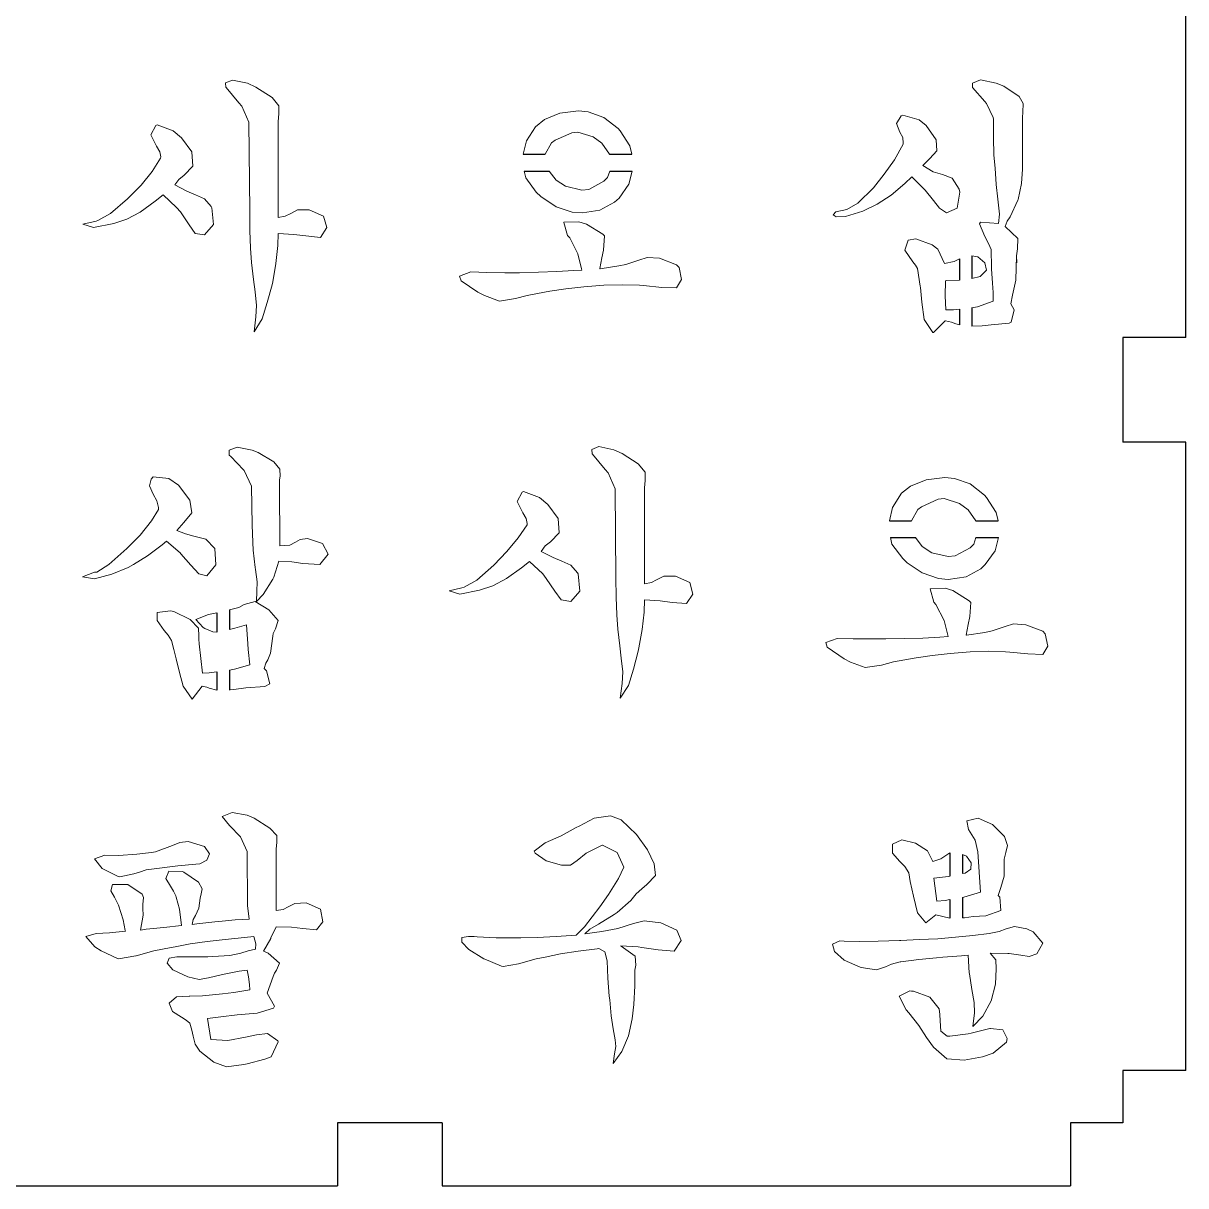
# Model space of a CAD drawing. Header units: millimetres. Extents: x 52 to 512, y 30 to 468.
# Drawn here: x 401.4 to 512.4, y 30 to 141 of the extents above; entities that cross this region are included whole.
import ezdxf

# ---------------------------------------------------------------- set-up
doc = ezdxf.new("R2010")
doc.units = ezdxf.units.MM
doc.layers.add('치수', color=1, linetype='Continuous')

msp = doc.modelspace()

# ---------------------------------------------------------------- linework, layer by layer
for p, q in [((512.38, 111.02), (512.38, 171.02)), ((512.38, 111.02), (506.38, 111.02)), ((506.38, 111.02), (506.38, 101.02)), ((512.38, 101.02), (506.38, 101.02)), ((512.38, 41.02), (512.38, 101.02)), ((512.38, 41.02), (506.38, 41.02)), ((506.38, 41.02), (506.38, 36.02)), ((441.38, 36.02), (431.38, 36.02)), ((431.38, 36.02), (431.38, 30.02)), ((441.38, 36.02), (441.38, 30.02)), ((506.38, 36.02), (501.38, 36.02)), ((501.38, 36.02), (501.38, 30.02)), ((371.38, 30.02), (431.38, 30.02)), ((441.38, 30.02), (501.38, 30.02))]:
    msp.add_line(p, q)
at = {"layer": '치수', "color": 139, "lineweight": 0}
for p, q in [((421.36, 135.58), (420.68, 135.34)), ((422.8, 135.31), (421.36, 135.58)), ((492.78, 135.61), (492.02, 135.31)), ((494.29, 135.31), (492.78, 135.61)), ((420.68, 135.34), (420.71, 134.88)), ((420.71, 134.88), (420.74, 134.88)), ((420.74, 134.88), (421.97, 133.43)), ((423.6, 134.91), (422.8, 135.31)), ((425.14, 133.92), (423.6, 134.91)), ((492.02, 135.31), (492.02, 134.88)), ((492.02, 134.88), (493.21, 133.55)), ((495, 135), (494.29, 135.31)), ((496.47, 134.02), (495, 135)), ((421.97, 133.43), (422.25, 133.09)), ((425.78, 133.15), (425.14, 133.92)), ((493.21, 133.55), (493.34, 133.37)), ((493.34, 133.37), (493.98, 132.02)), ((496.84, 133.37), (496.47, 134.02)), ((496.81, 132.54), (496.84, 133.37)), ((422.25, 133.09), (422.92, 131.59)), ((425.72, 131.65), (425.78, 132.36)), ((425.78, 132.36), (425.78, 133.15)), ((452.61, 132.45), (451.14, 131.83)), ((454.4, 132.66), (452.61, 132.45)), ((455.32, 132.57), (454.4, 132.66)), ((456.82, 132.02), (455.32, 132.57)), ((485.22, 132.17), (484.76, 131.46)), ((485.38, 132.23), (485.22, 132.17)), ((486.94, 131.8), (485.38, 132.23)), ((496.78, 132.02), (496.81, 132.54)), ((414.04, 131.25), (413.55, 130.36)), ((414.16, 131.31), (414.04, 131.25)), ((415.7, 130.76), (414.16, 131.31)), ((422.92, 131.59), (423.02, 123.07)), ((425.72, 122.49), (425.72, 131.65)), ((450.28, 131.13), (449.42, 129.8)), ((451.14, 131.83), (450.28, 131.13)), ((458.18, 130.97), (456.82, 132.02)), ((484.76, 131.46), (485.07, 130.63)), ((487.59, 131.25), (486.94, 131.8)), ((488.54, 129.9), (487.59, 131.25)), ((493.98, 132.02), (494.01, 131.86)), ((494.01, 131.86), (494.01, 130.11)), ((496.78, 127.1), (496.78, 132.02)), ((413.55, 130.36), (414.1, 129.28)), ((416.5, 130.08), (415.7, 130.76)), ((417.48, 128.73), (416.5, 130.08)), ((452.18, 129.87), (453.75, 130.57)), ((453.75, 130.57), (454.34, 130.63)), ((454.34, 130.63), (455.81, 130.17)), ((455.81, 130.17), (456.61, 129.56)), ((458.36, 130.76), (458.18, 130.97)), ((459.31, 129.31), (458.36, 130.76)), ((485.07, 130.63), (485.35, 130.11)), ((485.35, 130.11), (485.41, 129.56)), ((488.6, 128.85), (488.54, 129.9)), ((494.01, 130.11), (494.07, 128.42)), ((414.1, 129.28), (414.41, 128.73)), ((449.42, 129.8), (449.1, 128.51)), ((451.21, 128.51), (451.81, 129.59)), ((451.81, 129.59), (452.18, 129.87)), ((456.61, 129.56), (457.36, 128.51)), ((459.49, 128.51), (459.31, 129.31)), ((485.41, 129.47), (484.58, 127.99)), ((485.41, 129.56), (485.41, 129.47)), ((487.93, 128.11), (488.6, 128.85)), ((414.5, 128.14), (413.7, 126.88)), ((414.41, 128.73), (414.53, 128.27)), ((414.53, 128.27), (414.5, 128.14)), ((417.58, 127.38), (417.48, 128.73)), ((484.58, 127.99), (483.59, 126.61)), ((487.28, 127.44), (487.93, 128.11)), ((494.07, 128.42), (494.17, 127.19)), ((413.7, 126.88), (412.63, 125.56)), ((416.75, 126.52), (417.58, 127.38)), ((449.21, 126.91), (449.36, 126.27)), ((452.28, 126.05), (451.61, 126.91)), ((457.38, 126.91), (457.16, 126.3)), ((459.19, 125.66), (459.53, 126.91)), ((483.59, 126.61), (482.55, 125.32)), ((488.27, 126.82), (487.28, 127.44)), ((489.16, 126.58), (488.27, 126.82)), ((490.08, 126.24), (489.16, 126.58)), ((494.17, 127.19), (494.29, 125.62)), ((496.69, 125.72), (496.78, 127.1)), ((412.63, 125.56), (411.34, 124.27)), ((415.86, 125.59), (416.25, 126.09)), ((416.99, 124.98), (415.86, 125.59)), ((416.25, 126.09), (416.75, 126.52)), ((449.36, 126.27), (450.37, 124.89)), ((453.17, 125.47), (452.28, 126.05)), ((454.7, 125.07), (453.17, 125.47)), ((456.82, 125.93), (455.38, 125.16)), ((457.16, 126.3), (456.82, 125.93)), ((458.27, 124.33), (459.19, 125.66)), ((484.24, 124.61), (485.56, 125.72)), ((485.56, 125.72), (486.24, 126.36)), ((486.24, 126.36), (487.44, 125.16)), ((490.76, 125.19), (490.08, 126.24)), ((494.29, 125.62), (494.44, 124.24)), ((496.38, 124.18), (496.69, 125.72)), ((413.98, 124.03), (414.75, 124.64)), ((414.75, 124.64), (416.01, 123.44)), ((417.82, 124.64), (416.99, 124.98)), ((418.68, 124.27), (417.82, 124.64)), ((450.37, 124.89), (450.8, 124.49)), ((450.8, 124.49), (452.25, 123.5)), ((455.38, 125.16), (454.7, 125.07)), ((457.84, 123.93), (458.27, 124.33)), ((482.55, 125.32), (481.07, 123.84)), ((482.92, 123.75), (484.24, 124.61)), ((487.44, 125.16), (487.5, 125.1)), ((487.5, 125.1), (488.3, 124.09)), ((490.54, 123.38), (490.82, 124.89)), ((490.82, 124.89), (490.76, 125.19)), ((411.34, 124.27), (409.71, 122.86)), ((412.54, 122.98), (413.98, 124.03)), ((416.01, 123.44), (416.38, 123.01)), ((419.33, 123.53), (418.68, 124.27)), ((419.39, 123.41), (419.33, 123.53)), ((419.54, 121.81), (419.39, 123.41)), ((452.25, 123.5), (453.78, 122.98)), ((456.42, 123.17), (457.84, 123.93)), ((480.03, 123.23), (478.98, 123.01)), ((481.07, 123.84), (480.03, 123.23)), ((481.54, 123.07), (482.92, 123.75)), ((488.3, 124.09), (488.88, 123.35)), ((488.88, 123.35), (489.53, 122.92)), ((489.53, 122.92), (490.54, 123.38)), ((494.44, 124.24), (494.6, 122.8)), ((495.61, 122.55), (496.35, 124.12)), ((496.35, 124.12), (496.38, 124.18)), ((408.33, 122.12), (407.07, 121.84)), ((408.51, 122.18), (408.33, 122.12)), ((409.71, 122.86), (408.51, 122.18)), ((410.02, 121.91), (411.28, 122.31)), ((411.28, 122.31), (412.54, 122.98)), ((416.38, 123.01), (417.21, 121.78)), ((423.02, 123.07), (423.02, 121.23)), ((426.4, 122.61), (425.72, 122.49)), ((426.92, 122.86), (426.4, 122.61)), ((427.57, 123.2), (426.92, 122.86)), ((428.67, 123.2), (427.57, 123.2)), ((430.05, 122.61), (428.67, 123.2)), ((430.36, 121.51), (430.05, 122.61)), ((453.78, 122.98), (454.77, 122.92)), ((454.77, 122.92), (456.42, 123.17)), ((478.98, 123.01), (478.71, 122.74)), ((478.71, 122.74), (479.01, 122.55)), ((479.01, 122.55), (479.88, 122.58)), ((479.88, 122.58), (481.54, 123.07)), ((494.6, 122.8), (494.51, 121.91)), ((495.15, 121.63), (495.33, 122.12)), ((495.33, 122.12), (495.61, 122.55)), ((407.07, 121.84), (408.08, 121.51)), ((408.08, 121.51), (410.02, 121.91)), ((417.21, 121.78), (417.79, 120.95)), ((418.68, 120.83), (419.54, 121.81)), ((423.02, 121.23), (423.08, 119.54)), ((429.75, 120.58), (430.36, 121.51)), ((454.43, 122.06), (453.01, 122.03)), ((453.01, 122.03), (453.01, 122)), ((453.01, 122), (453.35, 120.77)), ((455.16, 121.84), (454.43, 122.06)), ((456.73, 120.89), (455.16, 121.84)), ((492.78, 122.03), (492.69, 121.88)), ((492.69, 121.88), (493.21, 120.65)), ((494.51, 121.91), (492.78, 122.03)), ((496.35, 120.46), (495.15, 121.63)), ((495.15, 121.63), (495.15, 121.63)), ((417.79, 120.95), (418.68, 120.83)), ((425.69, 119.79), (425.72, 120.95)), ((425.72, 120.95), (427.23, 120.86)), ((427.23, 120.86), (428.36, 120.71)), ((428.36, 120.71), (429.75, 120.58)), ((453.35, 120.77), (453.57, 120.52)), ((453.57, 120.52), (454.34, 118.99)), ((456.89, 120.71), (456.73, 120.89)), ((456.79, 119.35), (456.89, 120.71)), ((485.87, 120.31), (485.56, 119.35)), ((486.61, 120.43), (485.87, 120.31)), ((488.17, 119.88), (486.61, 120.43)), ((493.21, 120.65), (493.55, 120)), ((493.55, 120), (493.8, 119.42)), ((496.32, 119.48), (496.35, 120.46)), ((423.08, 119.54), (423.17, 118.19)), ((425.51, 118.09), (425.69, 119.79)), ((454.34, 118.99), (454.67, 117.57)), ((456.61, 118.62), (456.79, 119.35)), ((485.56, 119.35), (486.33, 118.25)), ((488.7, 119.45), (488.17, 119.88)), ((489.34, 118.09), (488.7, 119.45)), ((492.54, 118.71), (491.97, 118.83)), ((493.8, 119.42), (493.83, 117.7)), ((496.23, 118.83), (496.16, 116.5)), ((496.23, 118.83), (496.32, 119.48)), ((496.26, 118.13), (496.23, 118.83)), ((423.17, 118.19), (423.35, 116.56)), ((425.2, 116.34), (425.51, 118.09)), ((456.42, 117.6), (456.61, 118.62)), ((458.24, 117.85), (456.46, 117.57)), ((458.91, 118), (458.24, 117.85)), ((460.17, 118.4), (458.91, 118)), ((460.94, 118.65), (460.17, 118.4)), ((462.14, 118.59), (460.94, 118.65)), ((463.74, 117.97), (462.14, 118.59)), ((464.02, 117.7), (463.74, 117.97)), ((464.23, 116.56), (464.02, 117.7)), ((486.33, 118.25), (486.58, 117.91)), ((486.58, 117.91), (486.76, 117.6)), ((490.26, 118.28), (489.34, 118.09)), ((490.77, 118.53), (490.26, 118.28)), ((493.18, 118.13), (492.54, 118.71)), ((493.37, 117.45), (493.18, 118.13)), ((493.83, 117.7), (493.83, 117.57)), ((423.35, 116.56), (423.51, 115.39)), ((444.13, 117.3), (443.02, 116.87)), ((443.02, 116.87), (443.18, 116.44)), ((445.64, 117.23), (444.13, 117.3)), ((447.36, 117.2), (445.64, 117.23)), ((448.77, 117.2), (447.36, 117.2)), ((450.59, 117.26), (448.77, 117.2)), ((452.34, 117.33), (450.59, 117.26)), ((453.94, 117.42), (452.34, 117.33)), ((454.7, 117.45), (453.94, 117.42)), ((454.67, 117.57), (454.7, 117.45)), ((456.46, 117.57), (456.42, 117.6)), ((463.74, 115.76), (464.23, 116.56)), ((486.76, 117.6), (487.01, 115.91)), ((491.97, 116.64), (492.75, 116.83)), ((492.75, 116.83), (493.37, 117.45)), ((493.83, 117.57), (493.92, 116.22)), ((424.68, 114.35), (425.14, 116.04)), ((425.14, 116.04), (425.2, 116.34)), ((443.18, 116.44), (444.78, 115.33)), ((451.14, 115.36), (451.66, 115.45)), ((451.66, 115.45), (453.2, 115.67)), ((453.2, 115.67), (454.92, 115.85)), ((454.92, 115.85), (456.82, 116)), ((456.82, 116), (458.58, 116.04)), ((458.58, 116.04), (460.21, 116)), ((460.21, 116), (460.6, 115.97)), ((460.6, 115.97), (462.36, 115.79)), ((462.36, 115.79), (463.74, 115.76)), ((487.01, 115.91), (487.04, 115.79)), ((487.04, 115.79), (487.19, 114.38)), ((489.4, 114.99), (489.43, 116.44)), ((489.43, 116.44), (489.53, 116.47)), ((489.53, 116.47), (490.77, 116.49)), ((493.92, 116.22), (493.98, 115.3)), ((495.83, 115.05), (496.16, 116.5)), ((423.51, 115.39), (423.66, 114.07)), ((424.18, 112.81), (424.68, 114.35)), ((444.78, 115.33), (445.42, 115.02)), ((445.42, 115.02), (446.84, 114.5)), ((446.84, 114.5), (448.37, 114.74)), ((448.37, 114.74), (449.51, 115.02)), ((449.51, 115.02), (451.14, 115.36)), ((487.19, 114.38), (487.41, 112.75)), ((489.46, 113.67), (489.4, 114.99)), ((493.98, 114.5), (492.48, 113.95)), ((493.98, 115.3), (493.98, 114.5)), ((495.67, 114.22), (495.83, 115.05)), ((423.66, 114.07), (423.6, 112.99)), ((490.2, 113.67), (489.46, 113.67)), ((490.77, 113.73), (490.2, 113.67)), ((492.48, 113.95), (491.92, 113.85)), ((496.01, 113.67), (495.67, 114.22)), ((495.7, 112.47), (496.01, 113.67)), ((423.6, 112.99), (423.42, 111.55)), ((423.42, 111.55), (424.18, 112.81)), ((487.41, 112.75), (488.24, 111.49)), ((488.3, 111.49), (489.4, 112.62)), ((489.4, 112.62), (489.43, 112.62)), ((489.43, 112.62), (490.02, 112.47)), ((490.02, 112.47), (490.42, 112.32)), ((490.42, 112.32), (490.77, 112.24)), ((491.97, 112.11), (492.94, 112.13)), ((492.94, 112.13), (493.8, 112.22)), ((493.8, 112.22), (495.52, 112.38)), ((495.52, 112.38), (495.7, 112.47)), ((488.24, 111.49), (488.3, 111.49)), ((421.79, 100.55), (421.05, 100.27)), ((421.05, 100.27), (421.05, 99.78)), ((423.23, 100.27), (421.79, 100.55)), ((423.82, 100.05), (423.23, 100.27)), ((425.32, 99.13), (423.82, 100.05)), ((456.33, 100.61), (455.66, 100.33)), ((455.66, 100.33), (455.69, 99.9)), ((457.78, 100.3), (456.33, 100.61)), ((458.58, 99.93), (457.78, 100.3)), ((460.08, 98.95), (458.58, 99.93)), ((421.05, 99.78), (421.2, 99.65)), ((421.2, 99.65), (422.4, 98.39)), ((425.87, 98.46), (425.32, 99.13)), ((455.69, 99.9), (455.72, 99.87)), ((455.72, 99.87), (456.95, 98.42)), ((460.76, 98.15), (460.08, 98.95)), ((413.8, 97.72), (413.58, 97.5)), ((415.27, 97.56), (413.8, 97.72)), ((422.4, 98.39), (422.46, 98.33)), ((422.46, 98.33), (423.17, 96.83)), ((425.84, 97.41), (425.91, 97.78)), ((425.91, 97.78), (425.87, 98.46)), ((456.95, 98.42), (457.22, 98.09)), ((457.22, 98.09), (457.9, 96.58)), ((460.76, 97.35), (460.76, 98.15)), ((413.58, 97.5), (413.43, 96.86)), ((413.43, 96.86), (413.8, 96.06)), ((416.19, 96.92), (415.27, 97.56)), ((417.27, 95.5), (416.19, 96.92)), ((423.17, 96.83), (423.17, 96.8)), ((423.17, 96.8), (423.23, 93.14)), ((425.84, 96.95), (425.84, 97.41)), ((425.87, 91.11), (425.84, 96.95)), ((457.9, 96.58), (457.96, 88.07)), ((460.7, 96.67), (460.76, 97.35)), ((460.7, 87.48), (460.7, 96.67)), ((486.11, 96.83), (485.25, 96.15)), ((487.59, 97.44), (486.11, 96.83)), ((489.37, 97.66), (487.59, 97.44)), ((490.29, 97.56), (489.37, 97.66)), ((491.8, 97.04), (490.29, 97.56)), ((493.15, 95.97), (491.8, 97.04)), ((413.8, 96.06), (414.13, 95.41)), ((417.48, 94.28), (417.27, 95.5)), ((449.02, 96.24), (448.53, 95.35)), ((449.14, 96.3), (449.02, 96.24)), ((450.68, 95.75), (449.14, 96.3)), ((451.48, 95.07), (450.68, 95.75)), ((485.25, 96.15), (484.39, 94.8)), ((487.16, 94.86), (488.73, 95.57)), ((488.73, 95.57), (489.31, 95.63)), ((489.31, 95.63), (490.79, 95.17)), ((493.34, 95.75), (493.15, 95.97)), ((494.29, 94.31), (493.34, 95.75)), ((414.29, 94.58), (413.61, 93.51)), ((414.13, 95.41), (414.29, 94.77)), ((414.29, 94.77), (414.29, 94.58)), ((448.53, 95.35), (449.08, 94.28)), ((452.46, 93.72), (451.48, 95.07)), ((484.39, 94.8), (484.08, 93.51)), ((486.18, 93.51), (486.79, 94.58)), ((486.79, 94.58), (487.16, 94.86)), ((490.79, 95.17), (491.59, 94.55)), ((491.59, 94.55), (492.33, 93.51)), ((413.61, 93.51), (412.54, 92.15)), ((416.04, 92.59), (416.72, 93.35)), ((416.72, 93.35), (417.48, 94.28)), ((449.08, 94.28), (449.39, 93.72)), ((449.39, 93.72), (449.51, 93.26)), ((449.51, 93.26), (449.48, 93.14)), ((452.55, 92.37), (452.46, 93.72)), ((494.47, 93.51), (494.29, 94.31)), ((412.54, 92.15), (411.28, 90.86)), ((416.87, 92.28), (416.04, 92.59)), ((417.67, 92.06), (416.87, 92.28)), ((423.23, 93.14), (423.29, 91.45)), ((449.48, 93.14), (448.65, 91.88)), ((451.72, 91.51), (452.55, 92.37)), ((413.24, 90.16), (414.66, 91.23)), ((414.66, 91.23), (415.06, 91.57)), ((415.06, 91.57), (416.35, 90.46)), ((418.81, 91.76), (417.67, 92.06)), ((419.67, 90.86), (418.81, 91.76)), ((423.29, 91.45), (423.32, 90.71)), ((426.83, 91.2), (425.87, 91.11)), ((427.38, 91.48), (426.83, 91.2)), ((427.81, 91.72), (427.38, 91.48)), ((428.52, 91.82), (427.81, 91.72)), ((429.96, 91.36), (428.52, 91.82)), ((430.49, 90.34), (429.96, 91.36)), ((448.65, 91.88), (447.57, 90.59)), ((450.83, 90.59), (451.23, 91.11)), ((451.23, 91.11), (451.72, 91.51)), ((484.19, 91.91), (484.33, 91.29)), ((484.33, 91.29), (485.35, 89.91)), ((487.22, 91.05), (486.59, 91.91)), ((488.14, 90.46), (487.22, 91.05)), ((492.14, 91.29), (491.8, 90.93)), ((492.35, 91.91), (492.14, 91.29)), ((494.17, 90.65), (494.51, 91.91)), ((411.28, 90.86), (409.55, 89.33)), ((411.92, 89.33), (413.24, 90.16)), ((416.35, 90.46), (416.44, 90.37)), ((416.44, 90.37), (417.39, 89.27)), ((419.76, 89.3), (419.67, 90.86)), ((423.32, 90.71), (423.54, 89.05)), ((429.69, 89.33), (430.49, 90.34)), ((447.57, 90.59), (446.31, 89.27)), ((451.97, 90), (450.83, 90.59)), ((452.8, 89.67), (451.97, 90)), ((485.35, 89.91), (485.78, 89.51)), ((489.68, 90.1), (488.14, 90.46)), ((490.36, 90.16), (489.68, 90.1)), ((491.8, 90.93), (490.36, 90.16)), ((493.24, 89.33), (494.17, 90.65)), ((409.55, 89.33), (408.42, 88.62)), ((409.83, 88.41), (411.4, 89.05)), ((411.4, 89.05), (411.92, 89.33)), ((417.39, 89.27), (418.16, 88.44)), ((418.9, 88.25), (419.76, 89.3)), ((423.54, 89.05), (423.57, 88.87)), ((423.57, 88.87), (423.72, 87.7)), ((425.32, 88.13), (425.78, 89.67)), ((425.78, 89.67), (427.01, 89.6)), ((427.01, 89.6), (428.06, 89.45)), ((428.06, 89.45), (429.69, 89.33)), ((446.31, 89.27), (444.68, 87.85)), ((447.51, 88.01), (448.96, 89.02)), ((448.96, 89.02), (449.72, 89.63)), ((449.72, 89.63), (450.98, 88.44)), ((453.66, 89.27), (452.8, 89.67)), ((454.3, 88.53), (453.66, 89.27)), ((485.78, 89.51), (487.22, 88.53)), ((491.4, 88.16), (492.81, 88.93)), ((492.81, 88.93), (493.24, 89.33)), ((408.17, 88.62), (407.03, 88.16)), ((407.03, 88.16), (408.17, 87.97)), ((408.42, 88.62), (408.17, 88.62)), ((408.17, 87.97), (409.83, 88.41)), ((418.16, 88.44), (418.9, 88.25)), ((423.72, 87.7), (423.69, 86.81)), ((424.28, 86.47), (425.2, 87.94)), ((425.2, 87.94), (425.32, 88.13)), ((444.68, 87.85), (443.49, 87.18)), ((446.22, 87.3), (447.51, 88.01)), ((450.98, 88.44), (451.32, 88.01)), ((451.32, 88.01), (452.15, 86.78)), ((454.37, 88.44), (454.3, 88.53)), ((454.52, 86.81), (454.37, 88.44)), ((457.96, 88.07), (457.99, 86.22)), ((461.86, 87.88), (461.37, 87.61)), ((462.54, 88.22), (461.86, 87.88)), ((463.65, 88.22), (462.54, 88.22)), ((465.03, 87.61), (463.65, 88.22)), ((487.22, 88.53), (488.76, 88.01)), ((488.76, 88.01), (489.71, 87.91)), ((489.71, 87.91), (491.4, 88.16)), ((423.69, 86.81), (423.66, 85.82)), ((443.27, 87.11), (442.04, 86.84)), ((442.04, 86.84), (443.06, 86.5)), ((443.06, 86.5), (444.96, 86.9)), ((443.49, 87.18), (443.27, 87.11)), ((444.96, 86.9), (446.22, 87.3)), ((452.15, 86.78), (452.74, 85.98)), ((453.66, 85.82), (454.52, 86.81)), ((461.37, 87.61), (460.7, 87.48)), ((465.31, 86.5), (465.03, 87.61)), ((487.99, 87.02), (487.96, 87.02)), ((487.96, 87.02), (488.33, 85.76)), ((489.4, 87.08), (487.99, 87.02)), ((490.14, 86.87), (489.4, 87.08)), ((491.71, 85.88), (490.14, 86.87)), ((422.46, 85.52), (421.97, 85.24)), ((423.54, 85.82), (422.46, 85.52)), ((424.83, 85.02), (423.54, 85.82)), ((423.66, 85.82), (424.28, 86.47)), ((452.74, 85.98), (453.66, 85.82)), ((457.99, 86.22), (458.05, 84.53)), ((460.67, 84.78), (460.7, 85.98)), ((460.7, 85.98), (462.2, 85.88)), ((462.2, 85.88), (463.34, 85.7)), ((463.34, 85.7), (464.72, 85.61)), ((464.72, 85.61), (465.31, 86.5)), ((488.33, 85.76), (488.51, 85.52)), ((488.51, 85.52), (489.31, 84.01)), ((491.86, 85.7), (491.71, 85.88)), ((491.77, 84.38), (491.86, 85.7)), ((415.43, 84.93), (414.16, 84.75)), ((414.16, 84.75), (414.16, 83.98)), ((415.76, 84.84), (415.43, 84.93)), ((417.33, 84.1), (415.76, 84.84)), ((419.08, 84.56), (417.85, 84.1)), ((419.87, 84.74), (419.08, 84.56)), ((421.97, 85.24), (421.07, 85.02)), ((425.72, 83.98), (424.83, 85.02)), ((458.05, 84.53), (458.15, 83.18)), ((460.48, 83.12), (460.67, 84.78)), ((491.59, 83.61), (491.77, 84.38)), ((414.16, 83.98), (414.84, 83.03)), ((418.1, 83.27), (417.33, 84.1)), ((417.85, 84.1), (418.56, 83.33)), ((418.16, 82.53), (418.1, 83.27)), ((418.56, 83.33), (418.71, 83.24)), ((421.07, 83.13), (421.57, 83.27)), ((421.57, 83.27), (422.71, 83.58)), ((422.71, 83.58), (422.83, 81.77)), ((425.48, 83.21), (425.72, 83.98)), ((489.31, 84.01), (489.65, 82.6)), ((491.4, 82.6), (491.59, 83.61)), ((495.15, 83.43), (493.89, 83)), ((495.92, 83.67), (495.15, 83.43)), ((497.12, 83.58), (495.92, 83.67)), ((498.72, 82.97), (497.12, 83.58)), ((414.84, 83.03), (415.21, 82.6)), ((415.21, 82.6), (415.55, 82.1)), ((418.16, 82.2), (418.16, 82.53)), ((418.19, 81.77), (418.16, 82.2)), ((418.71, 83.24), (419.48, 82.9)), ((419.48, 82.9), (419.87, 82.88)), ((424.98, 80.88), (425.2, 82.5)), ((425.2, 82.5), (425.23, 82.75)), ((425.23, 82.75), (425.48, 83.21)), ((458.15, 83.18), (458.33, 81.58)), ((460.17, 81.37), (460.48, 83.12)), ((479.11, 82.29), (478, 81.89)), ((480.61, 82.23), (479.11, 82.29)), ((482.33, 82.23), (480.61, 82.23)), ((483.75, 82.23), (482.33, 82.23)), ((485.56, 82.26), (483.75, 82.23)), ((487.28, 82.32), (485.56, 82.26)), ((488.91, 82.41), (487.28, 82.32)), ((489.68, 82.47), (488.91, 82.41)), ((489.65, 82.6), (489.68, 82.47)), ((491.43, 82.6), (491.4, 82.6)), ((493.21, 82.84), (491.43, 82.6)), ((493.89, 83), (493.21, 82.84)), ((498.96, 82.72), (498.72, 82.97)), ((499.21, 81.55), (498.96, 82.72)), ((415.55, 82.1), (415.76, 81.24)), ((415.76, 81.24), (415.98, 80.32)), ((418.5, 78.97), (418.19, 81.77)), ((422.83, 81.77), (422.86, 81.24)), ((422.86, 81.24), (423.02, 79.77)), ((458.33, 81.58), (458.48, 80.41)), ((459.65, 79.34), (460.11, 81.06)), ((460.11, 81.06), (460.17, 81.37)), ((478, 81.89), (478.15, 81.46)), ((478.15, 81.46), (479.75, 80.35)), ((491.8, 81), (493.55, 81.06)), ((493.55, 81.06), (495.18, 81)), ((498.72, 80.75), (499.21, 81.55)), ((415.98, 80.32), (416.29, 79.03)), ((424.37, 79.4), (424.55, 79.92)), ((424.55, 79.92), (424.74, 80.23)), ((424.74, 80.23), (424.98, 80.88)), ((458.48, 80.41), (458.64, 79.09)), ((479.75, 80.35), (480.37, 80.01)), ((480.37, 80.01), (481.78, 79.52)), ((483.32, 79.74), (484.49, 80.05)), ((484.49, 80.05), (486.11, 80.35)), ((486.11, 80.35), (486.64, 80.44)), ((486.64, 80.44), (488.17, 80.66)), ((488.17, 80.66), (489.89, 80.84)), ((489.89, 80.84), (491.8, 81)), ((495.18, 81), (495.58, 80.97)), ((495.58, 80.97), (497.3, 80.81)), ((497.3, 80.81), (498.72, 80.75)), ((416.29, 79.03), (416.65, 77.74)), ((419.14, 79), (418.5, 78.97)), ((419.87, 79.09), (419.14, 79)), ((421.54, 79.34), (421.07, 79.25)), ((423.02, 79.77), (421.54, 79.34)), ((424.61, 79.18), (424.37, 79.4)), ((424.92, 77.96), (424.61, 79.18)), ((458.64, 79.09), (458.58, 77.99)), ((459.16, 77.8), (459.65, 79.34)), ((481.78, 79.52), (483.32, 79.74)), ((416.65, 77.74), (417.52, 76.48)), ((417.52, 76.48), (418.47, 77.71)), ((418.47, 77.71), (418.9, 77.62)), ((424.46, 77.68), (424.92, 77.96)), ((458.58, 77.99), (458.39, 76.57)), ((458.39, 76.57), (459.16, 77.8)), ((418.9, 77.62), (419.14, 77.53)), ((419.14, 77.53), (419.87, 77.34)), ((421.07, 77.38), (421.48, 77.4)), ((421.48, 77.4), (422.62, 77.56)), ((422.62, 77.56), (424.46, 77.68)), ((421.33, 65.66), (420.37, 65.29)), ((422.77, 65.42), (421.33, 65.66)), ((420.37, 65.29), (421.08, 64.43)), ((421.08, 64.43), (422.13, 63.33)), ((423.42, 65.11), (422.77, 65.42)), ((424.92, 64.16), (423.42, 65.11)), ((455.9, 65.11), (454.46, 64.37)), ((457.44, 65.35), (455.9, 65.11)), ((458.48, 64.95), (457.44, 65.35)), ((459.93, 63.57), (458.48, 64.95)), ((492.57, 65.11), (491.49, 64.86)), ((491.49, 64.86), (491.65, 64.03)), ((493.92, 64.52), (492.57, 65.11)), ((495.06, 63.36), (493.92, 64.52)), ((422.13, 63.33), (422.77, 61.94)), ((425.6, 63.48), (424.92, 64.16)), ((425.6, 62.8), (425.6, 63.48)), ((452.74, 63.42), (451.2, 62.77)), ((454.18, 64.22), (452.74, 63.42)), ((454.46, 64.37), (454.18, 64.22)), ((461, 62.1), (459.93, 63.57)), ((491.65, 64.03), (492.26, 63.02)), ((495.37, 62.5), (495.06, 63.36)), ((415.64, 62.5), (414.01, 61.91)), ((416.32, 62.8), (415.64, 62.5)), ((417.12, 62.9), (416.32, 62.8)), ((418.68, 62.43), (417.12, 62.9)), ((419.17, 61.73), (418.68, 62.43)), ((425.54, 62.19), (425.6, 62.8)), ((425.54, 56.32), (425.54, 62.19)), ((451.2, 62.77), (450.16, 61.97)), ((455.13, 61.79), (456.67, 62.53)), ((456.67, 62.53), (456.7, 62.53)), ((456.7, 62.53), (458.08, 61.85)), ((485.28, 63.05), (484.39, 62.65)), ((484.39, 62.65), (484.39, 61.79)), ((486.58, 62.74), (485.28, 63.05)), ((487.71, 62), (486.58, 62.74)), ((492.26, 63.02), (492.54, 61.91)), ((495.21, 61.85), (495.37, 62.5)), ((409.16, 61.6), (408.17, 61.24)), ((408.17, 61.24), (408.91, 60.31)), ((410.48, 61.57), (409.16, 61.6)), ((412.23, 61.67), (410.48, 61.57)), ((413.64, 61.85), (412.23, 61.67)), ((414.01, 61.91), (413.64, 61.85)), ((418.25, 60.77), (418.9, 61.11)), ((418.9, 61.11), (419.17, 61.73)), ((422.77, 61.94), (422.8, 56.78)), ((450.16, 61.97), (450.25, 61.79)), ((450.25, 61.79), (451.32, 61.05)), ((451.32, 61.05), (452.77, 60.62)), ((453.63, 60.62), (454.27, 61.08)), ((454.27, 61.08), (455.13, 61.79)), ((458.08, 61.85), (458.73, 60.44)), ((461.62, 60.77), (461, 62.1)), ((484.39, 61.79), (485.07, 60.99)), ((488.24, 60.99), (487.71, 62)), ((489, 61.24), (488.24, 60.99)), ((489.46, 61.54), (489, 61.24)), ((489.86, 61.82), (489.46, 61.54)), ((491.46, 61.48), (491.06, 61.66)), ((491.89, 60.87), (491.46, 61.48)), ((492.54, 61.91), (492.78, 58.07)), ((495.03, 61.21), (495.21, 61.85)), ((495.03, 59.58), (495.03, 61.21)), ((408.91, 60.31), (410.45, 59.55)), ((411.95, 59.82), (412.47, 59.98)), ((412.47, 59.98), (413.12, 60.19)), ((413.12, 60.19), (414.13, 60.31)), ((414.13, 60.31), (415.89, 60.53)), ((415.27, 60.07), (414.99, 59.36)), ((416.59, 60.04), (415.27, 60.07)), ((415.89, 60.53), (416.13, 60.56)), ((416.13, 60.56), (417.85, 60.74)), ((416.72, 59.98), (416.59, 60.04)), ((418.1, 59.02), (416.72, 59.98)), ((417.85, 60.74), (418.25, 60.77)), ((452.77, 60.62), (453.63, 60.62)), ((458.73, 60.44), (458.21, 59.36)), ((461.74, 59.64), (461.62, 60.77)), ((485.07, 60.99), (485.56, 60.5)), ((485.56, 60.5), (485.93, 59.91)), ((491.31, 59.88), (491.86, 60.25)), ((491.86, 60.25), (491.89, 60.87)), ((410.45, 59.55), (410.6, 59.51)), ((410.6, 59.51), (411.95, 59.82)), ((414.99, 59.36), (415.43, 58.62)), ((418.47, 58.38), (418.1, 59.02)), ((458.21, 59.36), (457.25, 57.82)), ((460.91, 58.78), (461.74, 59.64)), ((485.93, 59.91), (486.08, 59.08)), ((486.08, 59.08), (486.39, 57.67)), ((488.33, 59.39), (489.74, 59.55)), ((488.6, 57.18), (488.33, 59.39)), ((489.74, 59.55), (489.86, 59.57)), ((491.06, 59.83), (491.31, 59.88)), ((494.72, 58.5), (495.03, 59.58)), ((409.89, 58.78), (409.74, 58.19)), ((409.74, 58.19), (410.08, 57.58)), ((411.34, 58.78), (409.89, 58.78)), ((411.37, 58.78), (411.34, 58.78)), ((412.72, 57.86), (411.37, 58.78)), ((412.87, 57.55), (412.72, 57.86)), ((415.43, 58.62), (415.73, 58.16)), ((415.73, 58.16), (415.95, 57.7)), ((418.28, 57.49), (418.38, 57.89)), ((418.38, 57.89), (418.47, 58.38)), ((457.25, 57.82), (456.42, 56.66)), ((459.38, 57.27), (459.9, 57.89)), ((459.9, 57.89), (460.45, 58.38)), ((460.45, 58.38), (460.91, 58.78)), ((492.78, 58.07), (491.19, 57.58)), ((494.47, 57.73), (494.72, 58.5)), ((494.63, 57.58), (494.47, 57.73)), ((410.08, 57.58), (410.29, 57.21)), ((410.29, 57.21), (410.48, 56.81)), ((410.48, 56.81), (410.91, 55.4)), ((412.81, 56.9), (412.84, 57.21)), ((412.81, 56.5), (412.81, 56.9)), ((412.84, 57.21), (412.87, 57.55)), ((415.95, 57.7), (415.98, 57.58)), ((415.98, 57.58), (416.29, 56.44)), ((418.16, 56.53), (418.28, 57.49)), ((422.8, 56.78), (422.96, 55.49)), ((426.67, 56.66), (426.21, 56.41)), ((427.32, 56.96), (426.67, 56.66)), ((428.4, 57.03), (427.32, 56.96)), ((429.75, 56.44), (428.4, 57.03)), ((456.42, 56.66), (454.98, 54.75)), ((458.08, 56.1), (459.38, 57.27)), ((486.39, 57.67), (486.76, 56.07)), ((489.4, 57.27), (488.6, 57.18)), ((489.86, 57.34), (489.4, 57.27)), ((491.19, 57.58), (491.06, 57.53)), ((494.72, 56.29), (494.63, 57.58)), ((412.57, 54.44), (412.84, 55.86)), ((412.84, 55.86), (412.81, 56.5)), ((416.29, 56.44), (416.5, 54.87)), ((417.61, 55.43), (417.82, 55.83)), ((417.82, 55.83), (418.16, 56.53)), ((426.21, 56.41), (425.54, 56.32)), ((429.99, 55.21), (429.75, 56.44)), ((456.3, 55), (457.81, 55.92)), ((457.81, 55.92), (458.08, 56.1)), ((486.76, 56.07), (487.56, 55.12)), ((487.56, 55.12), (488.51, 55.89)), ((488.51, 55.89), (489.86, 55.58)), ((491.06, 55.6), (491.25, 55.61)), ((491.25, 55.61), (492.08, 55.73)), ((492.08, 55.73), (493.28, 55.8)), ((493.28, 55.8), (494.72, 56.29)), ((410.91, 55.4), (411.12, 54.41)), ((411.12, 54.41), (411.15, 54.32)), ((413.12, 54.51), (412.57, 54.44)), ((414.81, 54.69), (413.12, 54.51)), ((416.5, 54.87), (414.81, 54.69)), ((417.52, 54.97), (417.61, 55.43)), ((417.95, 55.03), (417.52, 54.97)), ((419.67, 55.21), (417.95, 55.03)), ((420.07, 55.24), (419.67, 55.21)), ((421.6, 55.4), (420.07, 55.24)), ((422.96, 55.49), (421.6, 55.4)), ((425.01, 53.68), (425.54, 54.75)), ((425.54, 54.75), (426.98, 54.72)), ((426.98, 54.72), (428.09, 54.57)), ((428.09, 54.57), (429.38, 54.47)), ((429.38, 54.47), (429.99, 55.21)), ((454.98, 54.75), (454.21, 53.98)), ((455.01, 54.07), (455.47, 54.51)), ((455.47, 54.51), (456.3, 55)), ((458.15, 54.6), (456.64, 54.29)), ((459.65, 55.06), (458.15, 54.6)), ((460.67, 55.33), (459.65, 55.06)), ((462.26, 55.12), (460.67, 55.33)), ((463.8, 54.44), (462.26, 55.12)), ((462.26, 55.12), (462.26, 55.12)), ((464.2, 53.43), (463.8, 54.44)), ((495.24, 54.54), (494.57, 54.29)), ((496.04, 54.78), (495.24, 54.54)), ((497.21, 54.54), (496.04, 54.78)), ((497.82, 54.26), (497.21, 54.54)), ((408.33, 54.11), (407.34, 53.83)), ((407.34, 53.83), (408.23, 52.85)), ((409.62, 54.17), (408.33, 54.11)), ((411.15, 54.32), (409.62, 54.17)), ((417.33, 53.12), (418.93, 53.34)), ((418.93, 53.34), (420.65, 53.55)), ((420.65, 53.55), (422.49, 53.74)), ((422.49, 53.74), (423.39, 53.83)), ((423.39, 53.83), (423.6, 53.12)), ((424.31, 52.42), (425.01, 53.64)), ((425.01, 53.64), (425.01, 53.68)), ((443.89, 53.83), (443.27, 53.74)), ((443.27, 53.74), (443.27, 53.28)), ((444.44, 53.83), (443.89, 53.83)), ((444.72, 53.8), (444.44, 53.83)), ((446.53, 53.71), (444.72, 53.8)), ((448.07, 53.71), (446.53, 53.71)), ((448.9, 53.71), (448.07, 53.71)), ((450.46, 53.74), (448.9, 53.71)), ((452.25, 53.83), (450.46, 53.74)), ((454.18, 53.95), (452.25, 53.83)), ((454.21, 53.98), (454.18, 53.95)), ((456.64, 54.29), (455.01, 54.07)), ((463.52, 52.42), (464.2, 53.43)), ((479.35, 53.4), (478.65, 53.09)), ((479.78, 53.37), (479.35, 53.4)), ((481.26, 53.34), (479.78, 53.37)), ((483.01, 53.37), (481.26, 53.34)), ((485.04, 53.43), (483.01, 53.37)), ((485.16, 53.43), (485.04, 53.43)), ((486.94, 53.52), (485.16, 53.43)), ((488.7, 53.61), (486.94, 53.52)), ((490.39, 53.77), (488.7, 53.61)), ((492.05, 53.92), (490.39, 53.77)), ((493.61, 54.11), (492.05, 53.92)), ((494.57, 54.29), (493.61, 54.11)), ((498.72, 53.18), (497.82, 54.26)), ((408.23, 52.85), (408.82, 52.45)), ((408.82, 52.45), (410.38, 51.71)), ((412.17, 51.98), (413.86, 52.45)), ((413.86, 52.45), (415.49, 52.78)), ((415.49, 52.78), (415.89, 52.85)), ((415.89, 52.85), (417.33, 53.12)), ((422.16, 52.23), (421.11, 52.02)), ((422.86, 52.45), (422.16, 52.23)), ((423.57, 52.6), (422.86, 52.45)), ((423.6, 53.12), (423.57, 52.6)), ((424.77, 52.23), (424.31, 52.42)), ((425.84, 51.28), (424.77, 52.23)), ((443.27, 53.28), (443.92, 52.57)), ((443.92, 52.57), (445.36, 51.68)), ((452.68, 52.17), (454.37, 52.42)), ((454.37, 52.42), (456.18, 52.63)), ((456.18, 52.63), (456.33, 52.66)), ((456.33, 52.66), (456.92, 52.35)), ((456.92, 52.35), (457.13, 51.49)), ((458.48, 52.91), (458.42, 52.94)), ((458.42, 52.94), (460.11, 52.85)), ((459.81, 51.95), (458.48, 52.91)), ((460.11, 52.85), (460.45, 52.78)), ((460.45, 52.78), (461.99, 52.54)), ((461.99, 52.54), (463.52, 52.42)), ((478.65, 53.09), (478.83, 52.38)), ((478.83, 52.38), (479.75, 51.55)), ((494.26, 51.59), (493.71, 52.23)), ((493.71, 52.23), (495.4, 52.2)), ((495.4, 52.2), (495.52, 52.2)), ((495.52, 52.2), (496.63, 52.05)), ((498.16, 52.17), (498.72, 53.18)), ((410.38, 51.71), (410.48, 51.68)), ((410.48, 51.68), (412.14, 51.98)), ((412.14, 51.98), (412.17, 51.98)), ((415.3, 51.74), (415.12, 51.28)), ((415.12, 51.28), (415.67, 50.63)), ((416.04, 51.89), (415.3, 51.74)), ((417.55, 51.89), (416.04, 51.89)), ((419.02, 51.89), (417.55, 51.89)), ((419.48, 51.92), (419.02, 51.89)), ((421.11, 52.02), (419.48, 51.92)), ((425.57, 50.6), (425.84, 51.28)), ((445.36, 51.68), (445.39, 51.68)), ((445.39, 51.68), (447.05, 51)), ((447.2, 50.97), (448.68, 51.22)), ((448.68, 51.22), (450.34, 51.68)), ((450.34, 51.68), (451.2, 51.86)), ((451.2, 51.86), (452.68, 52.17)), ((457.13, 51.49), (457.19, 49.83)), ((459.78, 50.6), (459.87, 51.09)), ((459.87, 51.09), (459.81, 51.95)), ((479.75, 51.55), (481.29, 50.88)), ((483.72, 50.91), (484.27, 51.19)), ((484.27, 51.19), (485.1, 51.4)), ((485.1, 51.4), (485.19, 51.4)), ((485.19, 51.4), (486.88, 51.62)), ((486.88, 51.62), (488.57, 51.8)), ((488.57, 51.8), (489.19, 51.86)), ((489.19, 51.86), (490.97, 51.98)), ((490.97, 51.98), (491.59, 52.05)), ((491.59, 52.05), (491.71, 50.36)), ((494.29, 50.72), (494.26, 51.59)), ((496.63, 52.05), (497.42, 51.92)), ((497.42, 51.92), (498.16, 52.17)), ((415.67, 50.63), (417.08, 49.96)), ((417.08, 49.96), (418.19, 49.71)), ((419.08, 49.86), (420.4, 50.2)), ((420.4, 50.2), (422, 50.51)), ((422, 50.51), (422.77, 50.6)), ((422.77, 50.6), (422.89, 49.96)), ((422.89, 49.96), (422.99, 49.25)), ((424.68, 48.42), (425.23, 49.99)), ((425.23, 49.99), (425.38, 50.33)), ((425.38, 50.33), (425.57, 50.6)), ((447.05, 51), (447.2, 50.97)), ((459.78, 49.1), (459.78, 50.6)), ((481.29, 50.88), (481.38, 50.85)), ((481.38, 50.85), (482.86, 50.63)), ((482.86, 50.63), (483.72, 50.91)), ((491.71, 50.36), (491.74, 50.26)), ((491.74, 50.26), (491.95, 48.76)), ((494.2, 49.28), (494.29, 50.72)), ((418.19, 49.71), (419.08, 49.86)), ((422.99, 49.25), (423.02, 48.73)), ((457.19, 49.83), (457.32, 48.11)), ((459.68, 47.34), (459.78, 49.1)), ((493.8, 47.68), (494.2, 49.28)), ((416.01, 48.05), (415.3, 47.47)), ((417.21, 48.14), (416.01, 48.05)), ((417.3, 48.11), (417.21, 48.14)), ((418.5, 48.17), (417.3, 48.11)), ((420.4, 48.36), (418.5, 48.17)), ((421.48, 48.48), (420.4, 48.36)), ((423.02, 48.73), (421.48, 48.48)), ((425.38, 47.16), (424.68, 48.42)), ((457.32, 48.11), (457.38, 47.77)), ((457.38, 47.77), (457.53, 46.24)), ((486.05, 48.63), (485.01, 48.14)), ((485.01, 48.14), (485.68, 46.82)), ((486.18, 48.6), (486.05, 48.63)), ((486.39, 48.6), (486.18, 48.6)), ((487.93, 48.02), (486.39, 48.6)), ((488.85, 46.91), (487.93, 48.02)), ((491.95, 48.76), (492.17, 47.53)), ((415.3, 47.47), (415.64, 46.67)), ((415.64, 46.67), (416.5, 46.11)), ((423.72, 46.51), (425.29, 46.98)), ((425.29, 46.98), (425.38, 47.16)), ((459.53, 45.96), (459.68, 47.34)), ((485.68, 46.82), (485.93, 46.54)), ((488.91, 46.36), (488.85, 46.91)), ((492.17, 47.53), (492.2, 46.54)), ((493, 46.21), (493.8, 47.68)), ((493.8, 47.68), (493.8, 47.68)), ((416.5, 46.11), (416.93, 45.84)), ((416.93, 45.84), (417.3, 45.56)), ((417.3, 45.56), (417.48, 44.89)), ((418.96, 45.99), (420.25, 46.15)), ((419.3, 43.99), (418.96, 45.99)), ((420.25, 46.15), (421.79, 46.33)), ((421.79, 46.33), (423.72, 46.51)), ((457.53, 46.24), (457.72, 45.01)), ((459.16, 44.33), (459.53, 45.96)), ((485.93, 46.54), (486.88, 45.32)), ((488.94, 45.78), (488.91, 46.36)), ((489, 44.79), (488.94, 45.78)), ((492.2, 46.54), (492.05, 45.22)), ((492.05, 45.22), (493, 46.21)), ((417.48, 44.89), (417.61, 44.3)), ((423.66, 44.42), (422.59, 44.21)), ((424.71, 44.55), (423.66, 44.42)), ((425.69, 43.87), (424.71, 44.55)), ((457.72, 45.01), (457.9, 43.96)), ((486.88, 45.32), (487.62, 44.18)), ((489.59, 44.3), (489, 44.79)), ((491.59, 44.52), (489.86, 44.3)), ((491.89, 44.58), (491.59, 44.52)), ((493.68, 45.04), (491.89, 44.58)), ((493.74, 45.04), (493.68, 45.04)), ((494.9, 44.92), (493.74, 45.04)), ((495.33, 44.09), (494.9, 44.92)), ((417.61, 44.3), (417.79, 43.53)), ((417.79, 43.53), (418.25, 42.86)), ((420.93, 43.9), (419.3, 43.99)), ((422.59, 44.21), (420.93, 43.9)), ((425.05, 42.33), (425.72, 43.75)), ((425.72, 43.75), (425.69, 43.87)), ((457.96, 43.32), (457.84, 42.61)), ((457.9, 43.96), (457.96, 43.32)), ((458.55, 42.83), (459.16, 44.33)), ((487.62, 44.18), (488.3, 43.26)), ((489.86, 44.3), (489.59, 44.3)), ((493.98, 42.67), (495.27, 43.72)), ((495.27, 43.72), (495.33, 44.09)), ((418.25, 42.86), (419.57, 41.81)), ((424.46, 42.12), (425.05, 42.33)), ((457.72, 41.69), (458.55, 42.83)), ((457.84, 42.61), (457.72, 41.69)), ((488.3, 43.26), (489.56, 42.15)), ((491.22, 42), (492.97, 42.33)), ((492.97, 42.33), (493.98, 42.67)), ((419.57, 41.81), (420.8, 41.38)), ((420.8, 41.38), (422.43, 41.6)), ((422.43, 41.6), (422.77, 41.66)), ((422.77, 41.66), (424.46, 42.12)), ((489.56, 42.15), (489.59, 42.15)), ((489.59, 42.15), (491.22, 42))]:
    msp.add_line(p, q, dxfattribs=at)
at = {"layer": '치수'}
for p, q in [((449.1, 128.51), (451.21, 128.51)), ((457.36, 128.51), (459.49, 128.51)), ((449.21, 126.91), (451.61, 126.91)), ((457.38, 126.91), (459.53, 126.91)), ((491.97, 118.83), (491.97, 116.64)), ((490.77, 118.53), (490.77, 116.49)), ((490.77, 113.73), (490.77, 112.24)), ((491.97, 113.86), (491.97, 112.11)), ((484.08, 93.51), (486.18, 93.51)), ((492.33, 93.51), (494.47, 93.51)), ((484.19, 91.91), (486.59, 91.91)), ((492.35, 91.91), (494.51, 91.91)), ((419.87, 84.74), (419.87, 82.88)), ((421.07, 85.02), (421.07, 83.13)), ((419.87, 79.09), (419.87, 77.34)), ((421.07, 79.25), (421.07, 77.34)), ((489.86, 61.82), (489.86, 59.57)), ((491.06, 61.66), (491.06, 59.83)), ((489.86, 57.34), (489.86, 55.58)), ((491.06, 57.53), (491.06, 55.6))]:
    msp.add_line(p, q, dxfattribs=at)

doc.saveas('drawing.dxf')
